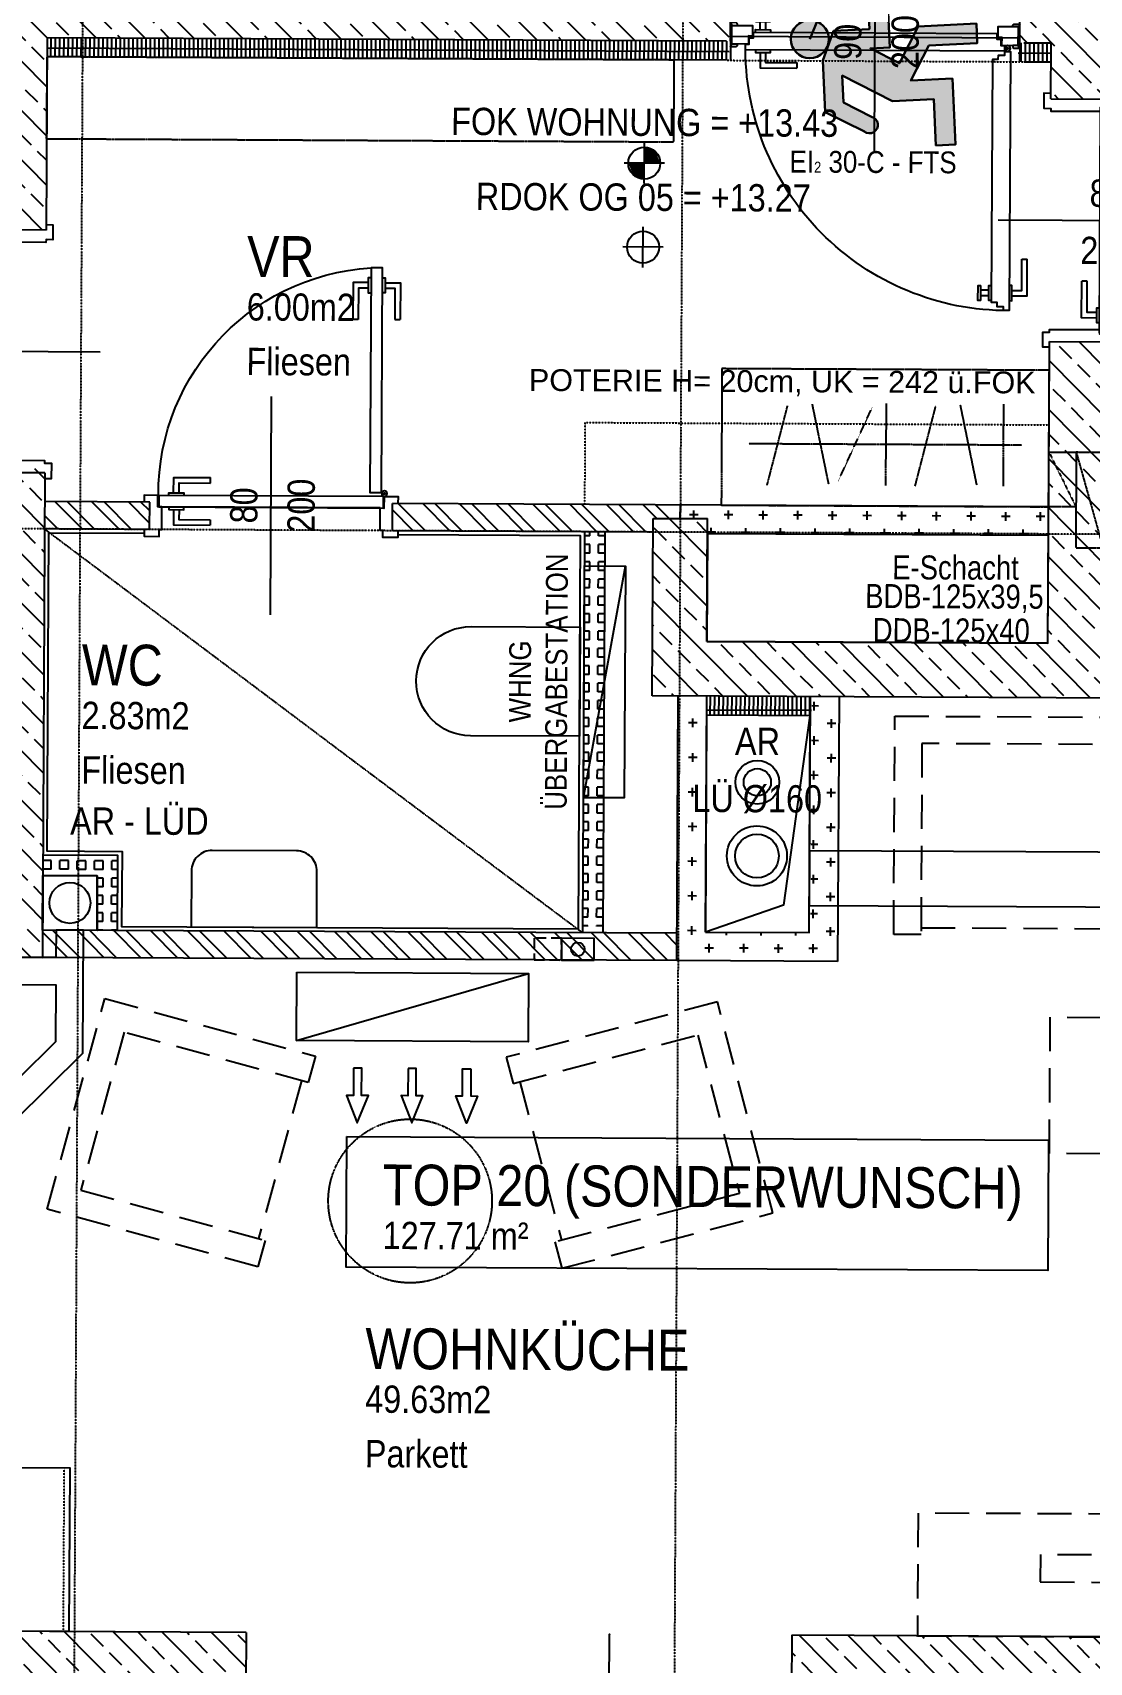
# Model space of a CAD drawing. Header units: millimetres. Extents: x -19411 to 51584, y -41547 to 69958.
# Drawn here: x -2486 to 1387, y 19682 to 25654 of the extents above; entities that cross this region are included whole.
import ezdxf
from ezdxf.enums import TextEntityAlignment as Align

# ---------------------------------------------------------------- set-up
doc = ezdxf.new("R2010")
doc.units = ezdxf.units.MM
doc.linetypes.add('HIDDEN2', pattern=[0.1875, 0.125, -0.0625])
doc.linetypes.add('STRICHPUNKT', pattern=[1, 0.5, -0.25, 0, -0.25])
doc.layers.get('Defpoints').update_dxf_attribs({"color": 251})
for name, color, linetype in [('00_HLP---------M0', 251, 'Continuous'), ('01-ANS-G00-L05-M0', 251, 'Continuous'), ('01-SYM-G00-L05-M0', 251, 'Continuous'), ('01-TXT---------M0', 251, 'Continuous'), ('01-TXT---------PP', 1, 'Continuous'), ('01-TXT-G00-L05-M0', 1, 'Continuous'), ('02-AXO-G00-L05-M0', 251, 'STRICHPUNKT'), ('02-DIM-G00-L05-M0', 8, 'Continuous'), ('02-DIM-G00-L05-ROHBAU', 8, 'Continuous'), ('02-FIL-G00-L05-ORANGE', 251, 'Continuous'), ('02-FIL-G00-L05-STB', 251, 'Continuous'), ('02-FLI-G00-L05-M0', 251, 'Continuous'), ('02-HID-G00-L05-M0', 251, 'HIDDEN2'), ('02-TWA---------M0', 251, 'Continuous'), ('02-TWA-G00-L05-M0', 251, 'Continuous'), ('02-ZWA---------M0', 251, 'Continuous'), ('02-ZWA-G00-L05-M0', 251, 'Continuous'), ('03-ANS-G00-L05-M0', 251, 'Continuous'), ('03-HID-G00-L05-M0', 251, 'HIDDEN2'), ('03-SYM-G00-L05-M0', 251, 'Continuous'), ('05-STO---------M0', 251, 'Continuous'), ('05-STO--------M0', 251, 'Continuous'), ('05-SYM---------M0', 251, 'Continuous'), ('05-SYM--------M0', 251, 'Continuous'), ('05-SYM-G00-L05-M0', 251, 'Continuous'), ('05-TXT--------M0', 251, 'Continuous'), ('05-TXT-G00-L05-M0', 251, 'Continuous'), ('05_HLP---------M0', 251, 'Continuous'), ('07-SAN---------M0', 251, 'Continuous'), ('07-SAN-G00-L05-FBHZG-EVERT', 251, 'Continuous'), ('07-SAN-G00-L05-KLIMA', 8, 'Continuous'), ('07-SAN-G00-L05-M0', 251, 'Continuous'), ('07_MOB-G00-L05-M0', 251, 'HIDDEN2')]:
    doc.layers.add(name, color=color, linetype=linetype)
doc.layers.add('E_Bauangaben', color=242, linetype='Continuous', true_color=0xcb1042)
doc.styles.add('0.EG (1)$0$ERSTELLTER_STIL_2', font='ARIALN.TTF')
doc.styles.add('ARIAL', font='arial.ttf', dxfattribs={"width": 0.85})
doc.styles.get("Standard").update_dxf_attribs({"font": 'arial.ttf'})
doc.dimstyles.new('pp chromy&schneider', dxfattribs={"dimscale": 0.005, "dimtxt": 25, "dimasz": 10, "dimexe": 0, "dimexo": 0, "dimgap": 5, "dimtad": 1, "dimdec": 1, "dimlfac": 100, "dimrnd": 0.1, "dimzin": 9, "dimdsep": 46, "dimtxsty": 'ARIAL', "dimblk": 'c&s kote', "dimcen": 0, "dimse1": 1, "dimse2": 1, "dimclrd": 8, "dimclrt": 8, "dimadec": 0, "dimazin": 0, "dimtfac": 0.75, "dimtdec": 1, "dimtix": 1, "dimtmove": 2, "dimatfit": 0, "dimldrblk": 'NONE', "dimfxl": 1, "dimtolj": 1, "dimlwd": -1, "dimarcsym": 0})
pattern_1 = [(89.70755, (-35291.17, -23129.933), (-15.874793, 0.0810293), []), (179.70755, (-35291.17, -23129.933), (-0.32412, -63.49917), [])]
pattern_2 = [(89.70755, (-35291.17, -23129.933), (-63.175056, 63.82329), [31.75, -95.25]), (179.70755, (-35275.214, -23114.14), (-63.82329, -63.175056), [31.75, -95.25])]
pattern_3 = [(134.70755, (-35291.17, -23129.93), (-90.25976, -89.34302), []), (134.70755, (-35290.71, -23040.13), (-90.25976, -89.34302), [63.5, -31.75])]
pattern_4 = [(134.70755, (-35291.17, -23129.93), (-67.69482, -67.00727), []), (134.70755, (-35290.94, -23085.03), (-67.69482, -67.00727), [])]

# ---------------------------------------------------------------- blocks, each defined once
blk = doc.blocks.new('WET')
at = {"layer": '02-TWA---------M0'}
for points in [[(-0.53, 0), (-0.53, 0.2)], [(0.53, 0), (0.53, 0.2)]]:
    blk.add_lwpolyline(points, dxfattribs=at)
at = {"layer": '02-ZWA---------M0'}
for points in [[(-0.53, 0), (-0.53, -0.07)], [(0.53, 0), (0.53, -0.07)]]:
    blk.add_lwpolyline(points, dxfattribs=at)
at = {"layer": '05-STO---------M0'}
for points in [[(-0.525, 0.058), (-0.505, 0.058), (-0.505, 0.063, 0.414214), (-0.51, 0.068), (-0.53, 0.068)], [(0.525, 0.058), (0.505, 0.058), (0.505, 0.063, -0.414214), (0.51, 0.068), (0.53, 0.068)], [(-0.525, -0.01), (-0.505, -0.01), (-0.505, -0.015, -0.414214), (-0.51, -0.02), (-0.53, -0.02)], [(0.525, -0.01), (0.505, -0.01), (0.505, -0.015, 0.414214), (0.51, -0.02), (0.53, -0.02)]]:
    blk.add_lwpolyline(points, format="xyb", close=True, dxfattribs=at)
for points in [[(-0.464, -0.01), (-0.525, -0.01), (-0.525, 0.058), (-0.45, 0.058), (-0.45, 0.058), (-0.45, 0.058), (-0.45, 0.0195), (-0.464, 0.0195), (-0.464, -0.01)], [(0.464, -0.01), (0.525, -0.01), (0.525, 0.058), (0.45, 0.058), (0.45, 0.058), (0.45, 0.058), (0.45, 0.0195), (0.464, 0.0195), (0.464, -0.01)]]:
    blk.add_lwpolyline(points, dxfattribs=at)
at = {"layer": '05-SYM---------M0'}
for p, q in [((-0.422, -0.908), (-0.392, -0.908)), ((-0.422, -0.928), (-0.392, -0.928))]:
    blk.add_line(p, q, dxfattribs=at)
for points in [[(0.53, 0.018), (-0.53, 0.018)], [(-0.432, -0.061), (-0.432, -0.061), (-0.452, -0.061), (-0.452, -0.046), (-0.476, -0.046), (-0.476, -0.032), (-0.496, -0.032), (-0.496, -0.982), (-0.476, -0.982), (-0.476, -0.968), (-0.452, -0.968), (-0.452, -0.953), (-0.432, -0.953), (-0.432, -0.061)], [(-0.491, -0.021), (-0.481, -0.021)], [(-0.486, -0.026), (-0.486, -0.016)], [(-0.506, -0.928), (-0.562, -0.928), (-0.562, -0.793)], [(-0.542, -0.793), (-0.562, -0.793)], [(-0.506, -0.908), (-0.542, -0.908), (-0.542, -0.793)], [(-0.496, -0.9455), (-0.506, -0.9455), (-0.506, -0.8905), (-0.496, -0.8905)], [(-0.432, -0.9455), (-0.422, -0.9455), (-0.422, -0.8905), (-0.432, -0.8905)], [(-0.392, -0.9455), (-0.382, -0.9455), (-0.382, -0.8905), (-0.392, -0.8905)], [(-0.392, -0.9455), (-0.392, -0.8905)]]:
    blk.add_lwpolyline(points, dxfattribs=at)
blk.add_circle((-0.486, -0.021), 0.01, dxfattribs=at)
blk.add_arc((-0.486, -0.021), 0.9611, 269.40381, 0.65581, dxfattribs=at)
at = {"layer": '05_HLP---------M0'}
for p, q in [((0.401, 0.043), (0.401, 0.073)), ((0.421, 0.043), (0.421, 0.073))]:
    blk.add_line(p, q, dxfattribs=at)
for points in [[(0.4385, 0.073), (0.4385, 0.083), (0.3835, 0.083), (0.3835, 0.073)], [(0.4385, 0.073), (0.3835, 0.073)], [(-0.446, 0.033), (-0.446, 0.033), (-0.446, 0.013), (-0.461, 0.013), (-0.461, -0.011), (-0.475, -0.011), (-0.475, -0.031), (0.475, -0.031), (0.475, -0.011), (0.461, -0.011), (0.461, 0.013), (0.446, 0.013), (0.446, 0.033), (-0.446, 0.033)], [(0.4385, 0.033), (0.4385, 0.043), (0.3835, 0.043), (0.3835, 0.033)], [(0.421, -0.041), (0.421, -0.097), (0.286, -0.097)], [(0.401, -0.041), (0.401, -0.077), (0.286, -0.077)], [(0.4385, -0.031), (0.4385, -0.041), (0.3835, -0.041), (0.3835, -0.031)], [(0.286, -0.077), (0.286, -0.097)]]:
    blk.add_lwpolyline(points, dxfattribs=at)
blk = doc.blocks.new('05-TXT')
at = {"layer": '05-TXT--------M0'}
blk.add_line((-0.4, 0), (0.4, 0), dxfattribs=at)
at = {"layer": '05-TXT--------M0', "color": 8, "style": 'ARIAL', "width": 0.85}
blk.add_attdef('BREITE', text='', height=0.1, dxfattribs=at).set_placement((0, 0.05), align=Align.CENTER)
blk.add_attdef('HÖHE', text='', height=0.1, rotation=360, dxfattribs=at).set_placement((0, -0.06), align=Align.TOP_CENTER)
blk = doc.blocks.new('01-SQM')
at = {"layer": '01-TXT---------M0', "color": 1, "style": 'ARIAL', "width": 0.85}
blk.add_attdef('ROOM', (0, 0), '', height=0.15, dxfattribs=at)
blk.add_attdef('AREA', text='', height=0.1, dxfattribs=at).set_placement((0, -0.06), align=Align.TOP_LEFT)
at = {"layer": '01-TXT---------PP', "color": 1, "style": 'ARIAL', "width": 0.85}
blk.add_attdef('NR', text='', height=0.15, dxfattribs=at).set_placement((-0.1173, 0), align=Align.RIGHT)
blk.add_attdef('FLOOR', text='', height=0.1, dxfattribs=at).set_placement((0, -0.26), align=Align.TOP_LEFT)
blk = doc.blocks.new('03-rar')
blk.add_circle((0, 0), 0.05)
at = {"layer": '01-TXT---------M0', "color": 8, "style": 'ARIAL', "width": 0.85}
blk.add_attdef('RR', text='', height=0.1, dxfattribs=at).set_placement((0, 0.1), align=Align.CENTER)
blk = doc.blocks.new('01-HK1')
for p, q in [((-0.0005, -0.0742), (-0.0005, 0.0742)), ((0.0737, 0), (-0.0747, 0))]:
    blk.add_line(p, q)
blk.add_circle((-0.0005, 0), 0.0586)
for points in [[(-0.0005, 0.0586), (0.0409, 0.0414), (-0.0005, 0)], [(-0.0005, 0), (0.0581, 0), (0.0409, 0.0414)], [(-0.0591, 0), (-0.0419, -0.0414), (-0.0005, 0)], [(-0.0419, -0.0414), (-0.0005, -0.0586), (-0.0005, 0)]]:
    blk.add_solid(points)
at = {"layer": '01-TXT---------M0', "color": 8, "style": 'ARIAL', "width": 0.85}
blk.add_attdef('HEIGHT', text='', height=0.1, dxfattribs=at).set_placement((0, 0.2), align=Align.TOP_CENTER)
blk = doc.blocks.new('TÜR-80_20er-WAND')
at = {"layer": '00_HLP---------M0'}
for points in [[(-0.3575, 0.045), (-0.3575, 0.101), (-0.2225, 0.101)], [(-0.3375, 0.045), (-0.3375, 0.081), (-0.2225, 0.081)], [(-0.2225, 0.081), (-0.2225, 0.101)], [(-0.375, 0.035), (-0.375, 0.045), (-0.32, 0.045), (-0.32, 0.035)], [(0.4, -0.007), (-0.4, -0.007)], [(-0.375, -0.007), (-0.375, -0.017), (-0.32, -0.017), (-0.32, -0.007)], [(-0.3575, -0.017), (-0.3575, -0.073), (-0.2225, -0.073)], [(-0.3375, -0.017), (-0.3375, -0.053), (-0.2225, -0.053)], [(-0.2225, -0.053), (-0.2225, -0.073)]]:
    blk.add_lwpolyline(points, dxfattribs=at)
blk.add_lwpolyline([(0.4115, 0.035), (-0.4115, 0.035), (-0.4115, 0.035), (-0.4115, -0.007), (0.4115, -0.007)], close=True, dxfattribs=at)
at = {"layer": '02-TWA---------M0'}
for points in [[(-0.445, -0.19), (-0.445, 0.01)], [(0.445, -0.19), (0.445, 0.01)]]:
    blk.add_lwpolyline(points, dxfattribs=at)
at = {"layer": '05-STO--------M0'}
for points in [[(-0.465, -0.19), (-0.465, -0.215), (-0.41, -0.215), (-0.41, -0.19), (-0.4, -0.19), (-0.4, -0.007), (-0.415, -0.007), (-0.415, 0.035), (-0.465, 0.035), (-0.465, 0.01)], [(0.465, -0.19), (0.465, -0.215), (0.41, -0.215), (0.41, -0.19), (0.4, -0.19), (0.4, -0.007), (0.415, -0.007), (0.415, 0.035), (0.465, 0.035), (0.465, 0.01)]]:
    blk.add_lwpolyline(points, dxfattribs=at)
at = {"layer": '05-SYM---------M0'}
for points in [[(0.352, 0.8185), (0.296, 0.8185), (0.296, 0.6835)], [(0.352, 0.7985), (0.316, 0.7985), (0.316, 0.6835)], [(0.362, 0.836), (0.352, 0.836), (0.352, 0.781), (0.362, 0.781)], [(0.404, 0.836), (0.414, 0.836), (0.414, 0.781), (0.404, 0.781)], [(0.414, 0.8185), (0.47, 0.8185), (0.47, 0.6835)], [(0.414, 0.7985), (0.45, 0.7985), (0.45, 0.6835)], [(0.316, 0.6835), (0.296, 0.6835)], [(0.45, 0.6835), (0.47, 0.6835)]]:
    blk.add_lwpolyline(points, dxfattribs=at)
at = {"layer": '05-SYM--------M0'}
blk.add_lwpolyline([(0.404, 0.0495), (0.404, 0.8725), (0.404, 0.8725), (0.362, 0.8725), (0.362, 0.0495)], close=True, dxfattribs=at)
for points in [[(0.41, 0.046), (0.42, 0.046)], [(0.415, 0.041), (0.415, 0.051)]]:
    blk.add_lwpolyline(points, dxfattribs=at)
blk.add_circle((0.415, 0.046), 0.01, dxfattribs=at)
blk.add_arc((0.415, 0.046), 0.8282, 93.66912, 183.66912, dxfattribs=at)
blk = doc.blocks.new('TÜR-80_10er-WAND')
at = {"layer": '00_HLP---------M0'}
for points in [[(-0.3575, 0.027), (-0.3575, 0.083), (-0.2225, 0.083)], [(-0.3375, 0.027), (-0.3375, 0.063), (-0.2225, 0.063)], [(-0.2225, 0.063), (-0.2225, 0.083)], [(0.4, 0.017), (-0.4, 0.017)], [(-0.375, 0.017), (-0.375, 0.027), (-0.32, 0.027), (-0.32, 0.017)], [(-0.375, -0.025), (-0.375, -0.035), (-0.32, -0.035), (-0.32, -0.025)], [(-0.3575, -0.035), (-0.3575, -0.091), (-0.2225, -0.091)], [(-0.3375, -0.035), (-0.3375, -0.071), (-0.2225, -0.071)], [(-0.2225, -0.071), (-0.2225, -0.091)]]:
    blk.add_lwpolyline(points, dxfattribs=at)
blk.add_lwpolyline([(0.4115, -0.025), (-0.4115, -0.025), (-0.4115, -0.025), (-0.4115, 0.017), (0.4115, 0.017)], close=True, dxfattribs=at)
at = {"layer": '02-ZWA---------M0'}
for points in [[(-0.445, 0.1), (-0.445, 0)], [(0.445, 0.1), (0.445, 0)]]:
    blk.add_lwpolyline(points, dxfattribs=at)
at = {"layer": '05-STO--------M0'}
for points in [[(-0.465, 0.1), (-0.465, 0.125), (-0.41, 0.125), (-0.41, 0.1), (-0.4, 0.1), (-0.4, 0.017), (-0.415, 0.017), (-0.415, -0.025), (-0.465, -0.025), (-0.465, 0)], [(0.465, 0.1), (0.465, 0.125), (0.41, 0.125), (0.41, 0.1), (0.4, 0.1), (0.4, 0.017), (0.415, 0.017), (0.415, -0.025), (0.465, -0.025), (0.465, 0)]]:
    blk.add_lwpolyline(points, dxfattribs=at)
at = {"layer": '05-SYM---------M0'}
for points in [[(0.352, -0.8085), (0.296, -0.8085), (0.296, -0.6735)], [(0.316, -0.6735), (0.296, -0.6735)], [(0.352, -0.7885), (0.316, -0.7885), (0.316, -0.6735)], [(0.414, -0.8085), (0.47, -0.8085), (0.47, -0.6735)], [(0.414, -0.7885), (0.45, -0.7885), (0.45, -0.6735)], [(0.45, -0.6735), (0.47, -0.6735)], [(0.362, -0.826), (0.352, -0.826), (0.352, -0.771), (0.362, -0.771)], [(0.404, -0.826), (0.414, -0.826), (0.414, -0.771), (0.404, -0.771)]]:
    blk.add_lwpolyline(points, dxfattribs=at)
at = {"layer": '05-SYM--------M0'}
blk.add_lwpolyline([(0.404, -0.0395), (0.404, -0.8625), (0.404, -0.8625), (0.362, -0.8625), (0.362, -0.0395)], close=True, dxfattribs=at)
for points in [[(0.41, -0.036), (0.42, -0.036)], [(0.415, -0.031), (0.415, -0.041)]]:
    blk.add_lwpolyline(points, dxfattribs=at)
blk.add_circle((0.415, -0.036), 0.01, dxfattribs=at)
blk.add_arc((0.415, -0.036), 0.8282, 176.33088, 266.33088, dxfattribs=at)
blk = doc.blocks.new('TV-240')
at = {"flags": 128}
blk.add_lwpolyline([(0, -2.4), (0, 0), (0.45, 0), (0.45, -2.4)], close=True, dxfattribs=at)
blk.add_lwpolyline([(0.3, -0.4508), (0.3, -1.9508), (0.2, -1.9508), (0.2, -0.4508)], close=True)
blk.add_lwpolyline([(0.7536, -1.5544), (0.3, -1.2008), (0.7536, -0.8472)])
blk = doc.blocks.new('07-WC')
blk.add_lwpolyline([(-0.015, -0.2), (-0.415, -0.2, -1), (-0.415, 0.2), (-0.015, 0.2)], format="xyb", close=True)
blk = doc.blocks.new('07-WT-WC')
blk.add_lwpolyline([(1.005, -0.015), (1.005, -0.22, -0.414214), (0.93, -0.295), (0.62, -0.295, -0.414214), (0.545, -0.22), (0.545, -0.015)], format="xyb", close=True)
blk = doc.blocks.new('HOCKER')
blk.add_lwpolyline([(-0.8, -0.8), (0, -0.8), (0, 0), (-0.8, 0), (-0.8, -0.1), (-0.1, -0.1), (-0.1, -0.7), (-0.8, -0.7)], close=True)
blk.add_lwpolyline([(-0.775, -0.1), (-0.775, -0.7)])
blk = doc.blocks.new('ECKSOFA')
blk.add_lwpolyline([(1.6, -0.2), (1.6, -0.2), (1.6, -0.2), (0.2, -0.2), (0.2, -2.7), (0.9, -2.7), (0.9, -2.8), (0.1, -2.8), (0.1, -0.1), (1.6, -0.1)], close=True)
for points in [[(1.6, -0.2), (1.7, -0.2)], [(1.7, -0.9), (1.7, -0.2)], [(0.875, -2.7), (0.875, -0.9), (1.7, -0.9)]]:
    blk.add_lwpolyline(points)
at = {"flags": 128}
blk.add_lwpolyline([(1.2, -1.225), (1.7, -1.225), (1.7, -2.225), (1.2, -2.225)], close=True, dxfattribs=at)
blk = doc.blocks.new('KLIMAGERÄT')
for points in [[(-0.425, 0), (0.425, 0), (0.425, -0.25), (-0.425, -0.25), (-0.425, 0)], [(-0.215, -0.35), (-0.215, -0.45), (-0.24, -0.45), (-0.2, -0.55), (-0.2, -0.55), (-0.16, -0.45), (-0.185, -0.45), (-0.185, -0.35), (-0.215, -0.35)], [(-0.015, -0.35), (-0.015, -0.45), (-0.04, -0.45), (0, -0.55), (0, -0.55), (0.04, -0.45), (0.015, -0.45), (0.015, -0.35), (-0.015, -0.35)], [(0.215, -0.35), (0.215, -0.45), (0.24, -0.45), (0.2, -0.55), (0.2, -0.55), (0.16, -0.45), (0.185, -0.45), (0.185, -0.35), (0.215, -0.35)]]:
    blk.add_lwpolyline(points, close=True)
blk.add_lwpolyline([(-0.425, -0.25), (0.425, 0)])
blk = doc.blocks.new('07_Klimasifon')
at = {"layer": '00_HLP---------M0', "linetype": 'HIDDEN2', "ltscale": 0.3}
blk.add_lwpolyline([(0, -0.1), (0.08, -0.1), (0.08, 0), (0, 0)], close=True, dxfattribs=at)
at = {"layer": '07-SAN---------M0'}
blk.add_lwpolyline([(0, -0.22), (0.08, -0.22), (0.08, -0.1), (0, -0.1)], close=True, dxfattribs=at)
blk.add_circle((0.04, -0.16), 0.025, dxfattribs=at)
blk = doc.blocks.new('01-HK2')
for p, q in [((0, -0.098), (0, 0.098)), ((0.098, 0), (-0.098, 0))]:
    blk.add_line(p, q)
blk.add_circle((0, 0), 0.0773)
at = {"layer": '01-TXT---------M0', "color": 8, "style": 'ARIAL', "width": 0.85}
blk.add_attdef('HEIGHT', text='', height=0.1, rotation=360, dxfattribs=at).set_placement((0, 0.132), align=Align.BOTTOM_CENTER)
blk = doc.blocks.new('c&s kote')
at = {"color": 8}
for p, q in [((0, -2), (0, 2)), ((0, 2), (0, -2)), ((-2, 0), (2, 0)), ((2, 0), (-2, 0))]:
    blk.add_line(p, q, dxfattribs=at)
blk.add_circle((0, 0), 0.5, dxfattribs=at)
blk = doc.blocks.new('*D309')
at = {"layer": '02-DIM-G00-L05-ROHBAU', "color": 8, "transparency": 16777216}
blk.add_arc((-4432.4, 19805.5), 644.1, 359.712, 44.7031, dxfattribs=at)
at = {"layer": 'Defpoints', "color": 0, "transparency": 16777216}
for p in [(-2302.3, 21914), (-3809.4, 19969.1), (-6593.1, 19816.6), (-4432.4, 19805.5), (-2353.1, 19794.9)]:
    blk.add_point(p, dxfattribs=at)
at = {"layer": '02-DIM-G00-L05-ROHBAU', "color": 8, "transparency": 16777216, "xscale": 0.05, "yscale": 0.05, "zscale": 0.05}
for p, rotation in [((-3974.6, 20258.6), 134.7053254690421), ((-3788.3, 19802.2), 269.7097731474981)]:
    blk.add_blockref('c&s kote', p, dxfattribs=dict(at, rotation=rotation))
at = {"layer": '02-DIM-G00-L05-ROHBAU', "color": 8, "transparency": 16777216, "insert": (-3836, 20049), "char_height": 0.125, "attachment_point": 5, "rotation": 292.20755, "style": 'ARIAL'}
blk.add_mtext('\\A1;45°', dxfattribs=at)
blk = doc.blocks.new('_None')
blk = doc.blocks.new('*D311')
at = {"layer": '02-DIM-G00-L05-M0', "color": 8, "transparency": 16777216}
blk.add_line((-372.7, 19584.8), (-371.7, 19784.7), dxfattribs=at)
at = {"layer": 'Defpoints', "color": 0, "transparency": 16777216}
for p in [(-371.7, 19784.8), (296.8, 19781.4), (295.8, 19581.4)]:
    blk.add_point(p, dxfattribs=at)
at = {"layer": '02-DIM-G00-L05-M0', "color": 8, "transparency": 16777216, "xscale": 0.05, "yscale": 0.05, "zscale": 0.05}
for p, rotation in [((-371.7, 19784.8), 89.70754940315528), ((-372.7, 19584.8), 269.7075494031553)]:
    blk.add_blockref('c&s kote', p, dxfattribs=dict(at, rotation=rotation))
at = {"layer": '02-DIM-G00-L05-M0', "color": 8, "transparency": 16777216, "insert": (-372.3, 19684.8), "char_height": 0.125, "attachment_point": 5, "rotation": 89.70755, "style": 'ARIAL'}
blk.add_mtext('\\A1;20000', dxfattribs=at)
blk = doc.blocks.new('9809550')
at = {"color": 18, "lineweight": 30, "true_color": 0x000000}
for points in [[(423921.7, 99168.8), (423956.8, 99168.8), (423956.8, 99202.9), (423984.5, 99214.5), (424033.7, 99214.5), (424053.8, 99178.3)], [(424040.2, 99170.9), (424025.2, 99196.7), (423999.7, 99196.8), (424026.2, 99150.3), (424026.2, 99110.9), (424070.2, 99110.9), (424070.2, 99092.3), (424007.5, 99092.3), (424007.5, 99131.7), (423975, 99113.1), (423975, 99067), (423956.5, 99067), (423956.5, 99122.4), (423990.5, 99141.9), (423975.1, 99168.8), (423975.1, 99150.2), (423921.7, 99150.3)]]:
    blk.add_lwpolyline(points, dxfattribs=at)
blk.add_circle((423963.6, 99225.9), 18.1, dxfattribs=at)
for centre, radius, start, end in [((423921.7, 99159.5), 9.27, 89.9849, 270.0151), ((424047.8, 99173.1), 7.96, 195.7299, 41.4005)]:
    blk.add_arc(centre, radius, start, end, dxfattribs=at)
blk = doc.blocks.new('750298750')
h = blk.add_hatch(color=3)
h.paths.add_polyline_path([(426943.6, 99576.9), (426968.1, 99576.8), (426982.5, 99552, 1.25347), (426995.6, 99559.2), (426976.3, 99594), (426929, 99594), (426902.3, 99582.8), (426902.3, 99550), (426868.6, 99550, 1), (426868.6, 99532.2), (426919.9, 99532.1), (426919.9, 99550), (426934.8, 99524.1), (426902.1, 99505.4), (426902.1, 99452.1), (426919.8, 99452.1), (426919.8, 99496.4), (426951.1, 99514.3), (426951.1, 99476.4), (427011.4, 99476.4), (427011.4, 99494.3), (426969.1, 99494.3), (426969.1, 99532.2)])
h.paths.add_polyline_path([(426891.5, 99604.9, 1), (426926.3, 99604.9, 1)])
at = {"xscale": 0.9619413167778113, "yscale": 0.9619413167778113, "zscale": 0.9619413167778113}
blk.add_blockref('9809550', (19080.8, 4155.4), dxfattribs=at)

msp = doc.modelspace()

# ---------------------------------------------------------------- hatches: boundary and pattern name
at = {"layer": '02-FIL-G00-L05-ORANGE'}
h = msp.add_hatch(dxfattribs=at)
h.set_pattern_fill('GRATE', color=256, scale=20, angle=197.04654128, style=0)
h.set_pattern_definition(pattern_1)
h.paths.add_polyline_path([(66.6344, 25622.6336), (-2433.333, 25635.3941), (-2433.6903, 25565.395), (66.2771, 25552.6345)])
h = msp.add_hatch(dxfattribs=at)
h.set_pattern_fill('GRATE', color=256, scale=20, angle=197.04654128, style=0)
h.set_pattern_definition(pattern_1)
h.paths.add_polyline_path([(1126.6206, 25617.2231), (1126.2633, 25547.224), (1246.2617, 25546.6115), (1246.619, 25616.6106)])
h = msp.add_hatch(dxfattribs=at)
h.set_pattern_fill('ANSI32', color=256, scale=10, angle=197.04654128, style=0)
h.set_pattern_definition(pattern_4)
h.paths.add_polyline_path([(-2057.0152, 23933.4511), (-2442.0102, 23935.4162), (-2442.5206, 23835.4175), (-2057.5256, 23833.4524)])
h = msp.add_hatch(dxfattribs=at)
h.set_pattern_fill('ANSI32', color=256, scale=10, angle=197.04654128, style=0)
h.set_pattern_definition(pattern_4)
h.paths.add_polyline_path([(-212.2944, 23874.0345), (-112.2958, 23873.5241), (-112.0405, 23923.5234), (-1167.0268, 23928.9084), (-1167.5372, 23828.9097), (-212.5497, 23824.0352)])
h = msp.add_hatch(dxfattribs=at)
h.set_pattern_fill('CROSS', color=256, scale=10, angle=197.04654128, style=0)
h.set_pattern_definition(pattern_2)
h.paths.add_polyline_path([(1237.4059, 23811.6341), (1237.9419, 23916.6328), (417.9526, 23920.8182), (-112.0405, 23923.5234), (-112.2958, 23873.5241), (-12.2971, 23873.0137), (-12.5778, 23818.0144)])
h = msp.add_hatch(dxfattribs=at)
h.set_pattern_fill('SQUARE', color=256, scale=10, angle=197.04654128, style=0)
h.set_pattern_definition([(89.70755, (-35291.17, -23129.933), (-31.749586, 0.162059), [31.75, -31.75]), (179.70755, (-35291.17, -23129.933), (-0.162059, -31.749586), [31.75, -31.75])])
h.paths.add_polyline_path([(-387.5474, 23824.9284), (-462.5464, 23825.3112), (-469.922, 22380.33), (-394.923, 22379.9472)])
h = msp.add_hatch(dxfattribs=at)
h.set_pattern_fill('CROSS', color=256, scale=10, angle=197.04654128, style=0)
h.set_pattern_definition(pattern_2)
h.paths.add_polyline_path([(474.3788, 23220.5211), (369.3802, 23221.057), (364.9651, 22356.0683), (-20.0299, 22358.0334), (-15.6148, 23223.0221), (-120.6134, 23223.5581), (-125.5645, 22253.5707), (469.4278, 22250.5337)])
h = msp.add_hatch(dxfattribs=at)
h.set_pattern_fill('GRATE', color=256, scale=20, angle=197.04654128, style=0)
h.set_pattern_definition(pattern_1)
h.paths.add_polyline_path([(369.3802, 23221.057), (-15.6148, 23223.0221), (-15.9721, 23153.023), (369.0229, 23151.0579)])
h = msp.add_hatch(dxfattribs=at)
h.set_pattern_fill('SQUARE', color=256, scale=10, angle=197.04654128, style=0)
h.set_pattern_definition([(89.70755, (-35291.297, -23154.933), (-31.749586, 0.162059), [31.75, -31.75]), (179.70755, (-35291.297, -23154.933), (-0.162059, -31.749586), [31.75, -31.75])])
h.paths.add_polyline_path([(-2175.0274, 22364.033), (-2250.0264, 22364.4158), (-2249.0056, 22564.4132), (-2449.0029, 22565.4341), (-2448.6201, 22640.4331), (-2173.6237, 22639.0294)])
h = msp.add_hatch(dxfattribs=at)
h.set_pattern_fill('ANSI32', color=256, scale=10, angle=197.04654128, style=0)
h.set_pattern_definition(pattern_4)
h.paths.add_polyline_path([(-125.0541, 22353.5694), (-2450.0238, 22365.4367), (-2450.5342, 22265.438), (-125.5645, 22253.5707)])
at = {"layer": '02-FIL-G00-L05-STB'}
h = msp.add_hatch(dxfattribs=at)
h.set_pattern_fill('ANSI33', color=256, scale=20, angle=197.04654128, style=0)
h.set_pattern_definition(pattern_3)
h.paths.add_polyline_path([(67.6552, 25822.631), (-2432.3122, 25835.3915), (-2421.5423, 27945.364), (8.426, 27932.9608), (11.4375, 28522.9531), (-187.5391, 28723.9713), (-190.5505, 28133.979), (-2420.5215, 28145.3614), (-2417.51, 28735.3537), (-3552.4952, 28741.147), (-3553.5161, 28541.1496), (-2618.5282, 28536.3772), (-2636.9289, 24931.4241), (-2436.9315, 24930.4033), (-2433.333, 25635.3941), (66.6344, 25622.6336)])
h = msp.add_hatch(dxfattribs=at)
h.set_pattern_fill('ANSI33', color=256, scale=20, angle=197.04654128, style=0)
h.set_pattern_definition(pattern_3)
h.paths.add_polyline_path([(5450.4435, 26355.1631), (5250.4461, 26356.1839), (5247.5878, 25796.1912), (1127.6414, 25817.2205), (1126.6206, 25617.2231), (1246.619, 25616.6106), (1245.5727, 25411.6133), (1445.5701, 25410.5924), (1446.6164, 25615.5898), (5446.5643, 25595.173)])
h = msp.add_hatch(dxfattribs=at)
h.set_pattern_fill('ANSI33', color=256, scale=20, angle=197.04654128, style=0)
h.set_pattern_definition(pattern_3)
h.paths.add_polyline_path([(3935.3546, 23402.8579), (1435.3872, 23415.6184), (1441.0273, 24520.604), (1241.0299, 24521.6249), (1235.3898, 23416.6393), (-14.5939, 23423.0195), (-12.2971, 23873.0137), (-212.2944, 23874.0345), (-215.6122, 23224.043), (3734.3364, 23203.8814), (3731.2738, 22603.8892), (3931.2712, 22602.8683)])
h = msp.add_hatch(dxfattribs=at)
h.set_pattern_fill('ANSI33', color=256, scale=20, angle=197.04654128, style=0)
h.set_pattern_definition(pattern_3)
h.paths.add_polyline_path([(-2441.3977, 24055.4147), (-2641.3951, 24056.4355), (-2650.5316, 22266.4588), (-2450.5342, 22265.438)])
h = msp.add_hatch(dxfattribs=at)
h.set_pattern_fill('ANSI33', color=256, scale=20, angle=197.04654128, style=0)
h.set_pattern_definition(pattern_3)
h.paths.add_polyline_path([(295.8016, 19581.3852), (3915.7545, 19562.9079), (3919.8378, 20362.8975), (3839.8389, 20363.3059), (3719.8404, 20363.9184), (3716.7779, 19763.9262), (296.8224, 19781.3826)])
h = msp.add_hatch(dxfattribs=at)
h.set_pattern_fill('ANSI33', color=256, scale=20, angle=197.04654128, style=0)
h.set_pattern_definition(pattern_3)
h.paths.add_polyline_path([(-7233.0795, 19819.8172), (-7231.0378, 20219.812), (-7431.0352, 20220.8329), (-7434.0977, 19620.8407), (-4964.1299, 19608.2333), (-4970.6543, 18328.2808), (-4890.6641, 18327.8725), (-4890.6641, 18327.8725), (-4770.6657, 18327.26), (-4770.6657, 18327.26), (-4770.6482, 18327.2599), (-4764.1325, 19607.2124), (-1704.1893, 19591.5937), (-1703.1684, 19791.5911)])

# ---------------------------------------------------------------- linework, layer by layer
at = {"color": 4, "lineweight": 30}
msp.add_lwpolyline([(362.4076, 25630.3179), (609.1286, 26232.0546)], dxfattribs=at)
at = {"layer": '01-ANS-G00-L05-M0'}
msp.add_lwpolyline([(-14.5939, 23423.0214), (1235.3898, 23416.6393), (1237.4059, 23811.6341), (-12.5778, 23818.0144), (-14.5946, 23423.0214)], dxfattribs=at)
at = {"layer": '01-TXT-G00-L05-M0'}
msp.add_lwpolyline([(-1333.9986, 21609.1093), (1237.5962, 21595.9832), (1235.1541, 21117.5343), (-1336.4408, 21130.6604)], close=True, dxfattribs=at)
at = {"layer": '02-AXO-G00-L05-M0'}
for points in [[(-2255.5206, 35002.203), (-2369.8548, 12602.4948)], [(-55.5493, 34990.9738), (-169.8835, 12591.2656)], [(8267.3399, 23780.7515), (-12750.8869, 23888.0342)]]:
    msp.add_lwpolyline(points, dxfattribs=at)
at = {"layer": '02-FLI-G00-L05-M0'}
msp.add_lwpolyline([(-2077.6019, 23818.5547), (-2427.5974, 23820.3412), (-2433.5438, 22655.3563), (-2158.5473, 22653.9527), (-2159.951, 22378.9563), (-484.9728, 22370.4067), (-477.6228, 23810.388), (-1147.614, 23813.8078)], dxfattribs=at)
at = {"layer": '02-HID-G00-L05-M0', "color": 4}
for p, q in [((1238.9627, 24116.6302), (1337.9406, 23916.1223)), ((1338.9614, 24116.1197), (1437.1736, 23765.6139))]:
    msp.add_line(p, q, dxfattribs=at)
at = {"layer": '02-HID-G00-L05-M0', "ltscale": 0.5}
for points in [[(56.2772, 25552.6855), (1146.263, 25547.1219)], [(-462.036, 23925.3099), (-460.5047, 24225.306), (1239.4731, 24216.6289)]]:
    msp.add_lwpolyline(points, dxfattribs=at)
at = {"layer": '02-HID-G00-L05-M0', "color": 4}
for points in [[(1238.9627, 24116.6302), (1338.9614, 24116.1197), (1337.9406, 23916.1223), (1237.9419, 23916.6328), (1238.9627, 24116.6302)], [(1338.9614, 24116.1197), (1337.1749, 23766.1243), (1437.1736, 23765.6139), (1438.9601, 24115.6093), (1338.9614, 24116.1197)]]:
    msp.add_lwpolyline(points, dxfattribs=at)
at = {"layer": '02-TWA-G00-L05-M0'}
for p, q in [((-2433.333, 25635.3941), (-2436.9315, 24930.4033)), ((56.6345, 25622.6846), (-2433.333, 25635.3941)), ((1146.6203, 25617.121), (1246.619, 25616.6106)), ((1235.3898, 23416.6393), (1241.0299, 24521.6249)), ((-2441.4742, 24040.4149), (-2450.5342, 22265.438)), ((-215.6122, 23224.043), (-212.2944, 23874.0345))]:
    msp.add_line(p, q, dxfattribs=at)
for points in [[(1245.5727, 25411.6133), (1246.619, 25616.6106)], [(-212.2944, 23874.0345), (-12.2971, 23873.0137)], [(-14.5939, 23423.0195), (-12.2971, 23873.0137)], [(1235.3898, 23416.6393), (-14.5939, 23423.0195)], [(3734.3364, 23203.8814), (-215.6122, 23224.043)], [(-2650.5316, 22266.4588), (-2450.5342, 22265.438)], [(-1703.1684, 19791.5911), (-7233.0795, 19819.8172)], [(-1703.1684, 19791.5911), (-1704.1893, 19591.5937)], [(296.8224, 19781.3826), (295.8016, 19581.3852)], [(3716.7779, 19763.9262), (296.8224, 19781.3826)]]:
    msp.add_lwpolyline(points, dxfattribs=at)
at = {"layer": '02-ZWA-G00-L05-M0'}
for p, q in [((359.9651, 22356.0938), (364.3803, 23221.0825)), ((469.3789, 23220.5466), (464.4278, 22250.5592)), ((-20.0299, 22358.0334), (359.9651, 22356.0938)), ((464.4278, 22250.5592), (-125.5645, 22253.5707))]:
    msp.add_line(p, q, dxfattribs=at)
for points in [[(56.2772, 25552.6855), (-2433.6903, 25565.395)], [(1146.263, 25547.1219), (1246.2617, 25546.6115)], [(-2057.0152, 23933.4511), (-2442.0102, 23935.4162)], [(1237.9419, 23916.6328), (-1167.0268, 23928.9084)], [(-112.2958, 23873.5241), (-112.0405, 23923.5234)], [(-2057.5256, 23833.4524), (-2442.5206, 23835.4175)], [(-212.5497, 23824.0352), (-1167.5372, 23828.9097)], [(-470.0496, 22355.3304), (-462.5464, 23825.3112)], [(-395.0506, 22354.9475), (-387.5474, 23824.9284)], [(1237.4059, 23811.6341), (-12.5778, 23818.0144)], [(-125.5645, 22253.5707), (-120.6134, 23223.5581)], [(-20.0299, 22358.0334), (-15.6148, 23223.0221)], [(364.023, 23151.0834), (-15.9721, 23153.023)], [(-2175.0274, 22364.033), (-2173.6237, 22639.0294), (-2448.6201, 22640.4331)], [(-2250.0264, 22364.4158), (-2249.0056, 22564.4132), (-2449.0029, 22565.4341)], [(-125.0541, 22353.5694), (-2450.0238, 22365.4367)], [(-125.5645, 22253.5707), (-2450.5342, 22265.438)]]:
    msp.add_lwpolyline(points, dxfattribs=at)
at = {"layer": '03-ANS-G00-L05-M0'}
for points in [[(-4432.4053, 19805.5218), (-2302.3263, 21913.9662), (-2300.0257, 22364.6711), (-2400.0244, 22365.1815), (-2400.5349, 22265.1828), (-2650.5316, 22266.4588), (-2643.0029, 23741.4396), (-2743.0016, 23741.95), (-2750.5303, 22266.9693), (-2751.0407, 22166.9706), (-2401.0453, 22165.1841), (-2402.1135, 21955.8975), (-4573.8248, 19806.2437), (-4432.4053, 19805.5218)], [(-20.0299, 22358.0334), (359.9651, 22356.0938), (364.023, 23151.0834), (-15.9721, 23153.023), (-20.0299, 22358.0334)]]:
    msp.add_lwpolyline(points, dxfattribs=at)
for points in [[(1684.3631, 23214.345), (1681.4792, 22649.3523), (1681.4792, 22649.3523), (361.4964, 22656.0899), (360.4755, 22456.0925), (1880.4557, 22448.3341), (1884.3605, 23213.3241)], [(-2449.0029, 22565.4341), (-2249.0056, 22564.4132), (-2250.0264, 22364.4158), (-2450.0238, 22365.4367)]]:
    msp.add_lwpolyline(points, close=True, dxfattribs=at)
at = {"layer": '03-HID-G00-L05-M0'}
msp.add_lwpolyline([(-2442.5206, 23835.4175), (-470.0496, 22355.3304)], dxfattribs=at)
at = {"layer": '03-SYM-G00-L05-M0'}
msp.add_lwpolyline([(362.8876, 23151.0892), (265.4747, 22456.1719), (-20.032, 22357.6279)], dxfattribs=at)
for centre, radius in [((169.9962, 22907.0706), 80), ((168.6181, 22637.0741), 110)]:
    msp.add_circle(centre, radius, dxfattribs=at)
at = {"layer": '07-SAN-G00-L05-FBHZG-EVERT'}
msp.add_lwpolyline([(-463.1844, 23700.3128), (-313.1864, 23699.5472), (-317.525, 22849.5583), (-467.523, 22850.3239)], close=True, dxfattribs=at)
msp.add_lwpolyline([(-467.523, 22850.3239), (-313.1864, 23699.5472)], dxfattribs=at)
at = {"layer": '07-SAN-G00-L05-M0'}
msp.add_lwpolyline([(-6593.0878, 19816.5505), (-6590.0253, 20416.5427), (-2350.0805, 20394.9009), (-2353.143, 19794.9087), (-6593.0878, 19816.5505), (-6593.0878, 19816.5505)], close=True, dxfattribs=at)
at = {"layer": '07-SAN-G00-L05-M0', "linetype": 'HIDDEN2', "ltscale": 0.5}
msp.add_lwpolyline([(-2373.1428, 19795.0108), (-2370.0802, 20395.003)], dxfattribs=at)
at = {"layer": '07_MOB-G00-L05-M0'}
msp.add_lwpolyline([(-136.0104, 25253.6631), (-134.4791, 25553.6592), (-2433.6903, 25565.395), (-2435.9804, 25265.4028), (-955.9997, 25257.8486)], close=True, dxfattribs=at)
for points in [[(1237.9419, 23916.6328), (1240.494, 24416.6262), (40.5096, 24422.7513), (37.9575, 23922.7578), (1237.9419, 23916.6328)], [(206.1501, 23996.2738), (281.0919, 24286.7626)], [(432.1003, 23998.9597), (371.8429, 24292.8458)], [(465.9095, 24009.0087), (591.3948, 24281.5035)], [(640.5597, 23994.6857), (643.9131, 24294.667)], [(748.7886, 23993.504), (823.7304, 24283.9928)], [(974.7388, 23996.1899), (914.4814, 24290.076)], [(1072.0563, 24292.4844), (1070.525, 23992.4883)], [(1139.0916, 24142.1402), (139.1046, 24147.2445)]]:
    msp.add_lwpolyline(points, dxfattribs=at)
msp.add_circle((-1102.5737, 21372.6303), 300, dxfattribs=at)

# ---------------------------------------------------------------- block references
at = {"color": 102, "lineweight": 30, "true_color": 0x21de37, "xscale": -4.006823643639402, "yscale": 4.006823643639398, "zscale": 4.006823643639398, "rotation": 92.75414849245023}
msp.add_blockref('750298750', (316807.9562, 1753379.8964), dxfattribs=at)
at = {"layer": '01-SYM-G00-L05-M0', "xscale": 1000, "yscale": 1000, "zscale": 1000, "rotation": 359.7075493068887}
msp.add_blockref('01-HK1', (-243.6414, 25175.6121), dxfattribs=at).add_auto_attribs({'HEIGHT': 'FOK WOHNUNG = +13.43'})
at = {"layer": '01-SYM-G00-L05-M0'}
ref = msp.add_blockref('01-HK2', (-248.8112, 24868.1633), dxfattribs=dict(at, xscale=757.5757580544374, yscale=757.5757580544374, zscale=757.5757580544374, rotation=359.7075491075967))
ref.add_attrib('HEIGHT', 'RDOK OG 05 = +13.27', dxfattribs={"layer": '01-TXT---------M0', "color": 8, "height": 100, "rotation": 359.7075491, "style": 'ARIAL', "width": 0.85}).set_placement((-248.2865, 24970.9533), align=Align.BOTTOM_CENTER)
at = {"layer": '01-TXT-G00-L05-M0', "xscale": 1000, "yscale": 1000, "zscale": 1000}
for p, rotation, values in [((-1700.6229, 24759.2373), 359.7075492993848, {'ROOM': 'VR', 'AREA': '6.00m2', 'FLOOR': 'Fliesen'}), ((-2306.2379, 23262.309), 359.7075492993848, {'ROOM': 'WC', 'AREA': '2.83m2', 'FLOOR': 'Fliesen'}), ((-1202.5423, 21356.6507), 359.7075492835437, {'ROOM': 'TOP 20 (SONDERWUNSCH)', 'AREA': '127.71 m²'}), ((-1266.7189, 20756.9704), 359.7075493185612, {'ROOM': 'WOHNKÜCHE', 'AREA': '49.63m2', 'FLOOR': 'Parkett'})]:
    msp.add_blockref('01-SQM', p, dxfattribs=dict(at, rotation=rotation)).add_auto_attribs(values)
at = {"layer": '03-SYM-G00-L05-M0', "xscale": 999.9999999999995, "yscale": 999.9999999999995, "zscale": 999.9999999999995, "rotation": 359.7075493827601}
msp.add_blockref('03-rar', (169.9962, 22907.0706), dxfattribs=at).add_auto_attribs({'RR': 'AR'})
at = {"layer": '03-SYM-G00-L05-M0'}
ref = msp.add_blockref('03-rar', (168.6181, 22637.0741), dxfattribs=dict(at, xscale=1600.000000305447, yscale=1600.000000305447, zscale=1600.000000305447, rotation=359.7075493822922))
ref.add_attrib('RR', 'LÜ %%C160', dxfattribs={"layer": '01-TXT---------M0', "color": 8, "height": 100, "rotation": 359.70754938, "style": 'ARIAL', "width": 0.85}).set_placement((169.4347, 22797.0721), align=Align.CENTER)
ref = msp.add_blockref('03-rar', (-2349.5147, 22464.925), dxfattribs=dict(at, xscale=1500.000000149823, yscale=1500.000000149823, zscale=1500.000000149823, rotation=359.9410890901225))
ref.add_attrib('RR', 'AR - LÜD', (-2348.85, 22714.9236), dxfattribs={"layer": '01-TXT---------M0', "color": 8, "height": 100, "rotation": 359.94108909, "style": 'ARIAL', "width": 0.85})
at = {"layer": '05-SYM-G00-L05-M0'}
for name, p, xscale, yscale, zscale, rotation in [('WET', (601.6274, 25619.9028), -1000, 1000, 1000, 359.7075493068887), ('TÜR-80_20er-WAND', (1433.2988, 24965.6493), -1000, 1000, 1000, 269.7075493377332), ('TÜR-80_20er-WAND', (-2629.2004, 24486.3789), 999.9999999999995, 999.9999999999995, 999.9999999999995, 89.70754929771313)]:
    msp.add_blockref(name, p, dxfattribs=dict(at, xscale=xscale, yscale=yscale, zscale=zscale, rotation=rotation))
at = {"layer": '05-TXT-G00-L05-M0', "xscale": 1000, "yscale": 1000, "zscale": 1000}
for p, rotation, values in [((601.6274, 25619.9028), 89.70754933439827, {'BREITE': '90', 'HÖHE': '200'}), ((1453.2985, 24965.5472), 359.7075493485763, {'BREITE': '80', 'HÖHE': '200'}), ((-2639.2003, 24486.4299), 359.7075493485763, {'BREITE': '80', 'HÖHE': '200'}), ((-1612.072, 23921.1799), 89.70754936774834, {'BREITE': '80', 'HÖHE': '200'})]:
    msp.add_blockref('05-TXT', p, dxfattribs=dict(at, rotation=rotation)).add_auto_attribs(values)
at = {"layer": '05-TXT-G00-L05-M0', "xscale": -999.9999999999995, "yscale": 1000, "zscale": 1000, "rotation": 179.7075495595156}
msp.add_blockref('TÜR-80_10er-WAND', (-1612.021, 23931.1797), dxfattribs=at)
at = {"layer": '07-SAN-G00-L05-KLIMA'}
for name, p, xscale, yscale, zscale, rotation in [('07_Klimasifon', (-648.0577, 22256.2377), 999.9999999999995, 999.9999999999995, 999.9999999999995, 89.70754929771313), ('KLIMAGERÄT', (-1093.3071, 22208.5097), 1000, 1000, 1000, 359.7075493168936)]:
    msp.add_blockref(name, p, dxfattribs=dict(at, xscale=xscale, yscale=yscale, zscale=zscale, rotation=rotation))
at = {"layer": '07-SAN-G00-L05-M0'}
for name, p, xscale, yscale, zscale, rotation in [('07-WC', (-465.3537, 23275.3184), 999.9999999999995, 999.9999999999995, 999.9999999999995, 359.7075492743723), ('07-WT-WC', (-2450.0238, 22365.4367), -999.9999999999995, 1000, 1000, 179.7075492735384)]:
    msp.add_blockref(name, p, dxfattribs=dict(at, xscale=xscale, yscale=yscale, zscale=zscale, rotation=rotation))
at = {"layer": '07_MOB-G00-L05-M0'}
for name, p, xscale, yscale, zscale, rotation in [('ECKSOFA', (3474.4929, 23235.2081), 999.9999999999995, 999.9999999999995, 999.9999999999995, 269.7075493077181), ('HOCKER', (-2221.3028, 22114.266), -1000, 1000, 1000, 344.7075493245857), ('HOCKER', (23.6679, 22102.807), 1000, 1000, 1000, 14.70754931983301), ('TV-240', (3156.7852, 19766.7845), -1000, 1000, 1000, 269.7075493243932)]:
    msp.add_blockref(name, p, dxfattribs=dict(at, xscale=xscale, yscale=yscale, zscale=zscale, rotation=rotation))

# ---------------------------------------------------------------- texts
at = {"layer": '01-TXT-G00-L05-M0', "insert": (-667.3489, 24326.3631), "char_height": 80, "width": 1910.4, "attachment_point": 7, "rotation": 359.70754932}
msp.add_mtext('{\\fArial|b0|i0|c0|p34;POTERIE H= 20cm, UK = 242 ü.FOK}', dxfattribs=at)
at = {"layer": '05-TXT-G00-L05-M0', "insert": (594.5858, 25219.9336), "char_height": 80, "width": 1200, "attachment_point": 2, "rotation": 359.70754932, "style": 'ARIAL'}
msp.add_mtext('EI{\\H0.5x;2} 30-C - FTS', dxfattribs=at)
at = {"layer": '07-SAN-G00-L05-FBHZG-EVERT', "insert": (-525.3529, 23275.6246), "char_height": 80, "width": 965.1, "attachment_point": 8, "rotation": 89.70754932, "style": 'ARIAL'}
msp.add_mtext('WHNG      \\PÜBERGABESTATION', dxfattribs=at)
at = {"layer": 'E_Bauangaben', "lineweight": 0, "char_height": 87.794655, "attachment_point": 8, "rotation": 359.74294553, "style": '0.EG (1)$0$ERSTELLTER_STIL_2'}
for s, insert in [('\\A1;E-Schacht', (896.387, 23648.6534)), ('\\A1;BDB-125x39,5', (892.2405, 23527.9362)), ('\\A1;DDB-125x40', (880.7561, 23418.503))]:
    msp.add_mtext(s, dxfattribs=dict(at, insert=insert))

# ---------------------------------------------------------------- dimensions: what is measured, and where the dimension line sits
at = {"layer": '02-DIM-G00-L05-M0'}
dim = msp.add_aligned_dim(p1=(295.8016, 19581.3852), p2=(296.8224, 19781.3826), distance=668.5034, dimstyle='pp chromy&schneider', override={"dimzin": 8}, dxfattribs=at)
dim.commit()
dim.dimension.update_dxf_attribs({"geometry": '*D311', "text_midpoint": (-372.2715, 19684.7965)})
at = {"layer": '02-DIM-G00-L05-ROHBAU'}
dim = msp.add_angular_dim_2l(base=(-3809.4045, 19969.0507), line1=((-2353.143, 19794.9087), (-6593.0878, 19816.5505)), line2=((-4432.4053, 19805.5218), (-2302.3263, 21913.9662)), dimstyle='pp chromy&schneider', override={"dimzin": 8}, dxfattribs=at)
dim.commit()
dim.dimension.update_dxf_attribs({"geometry": '*D309', "text_midpoint": (-3835.9972, 20049.0031)})

doc.saveas('drawing.dxf')
